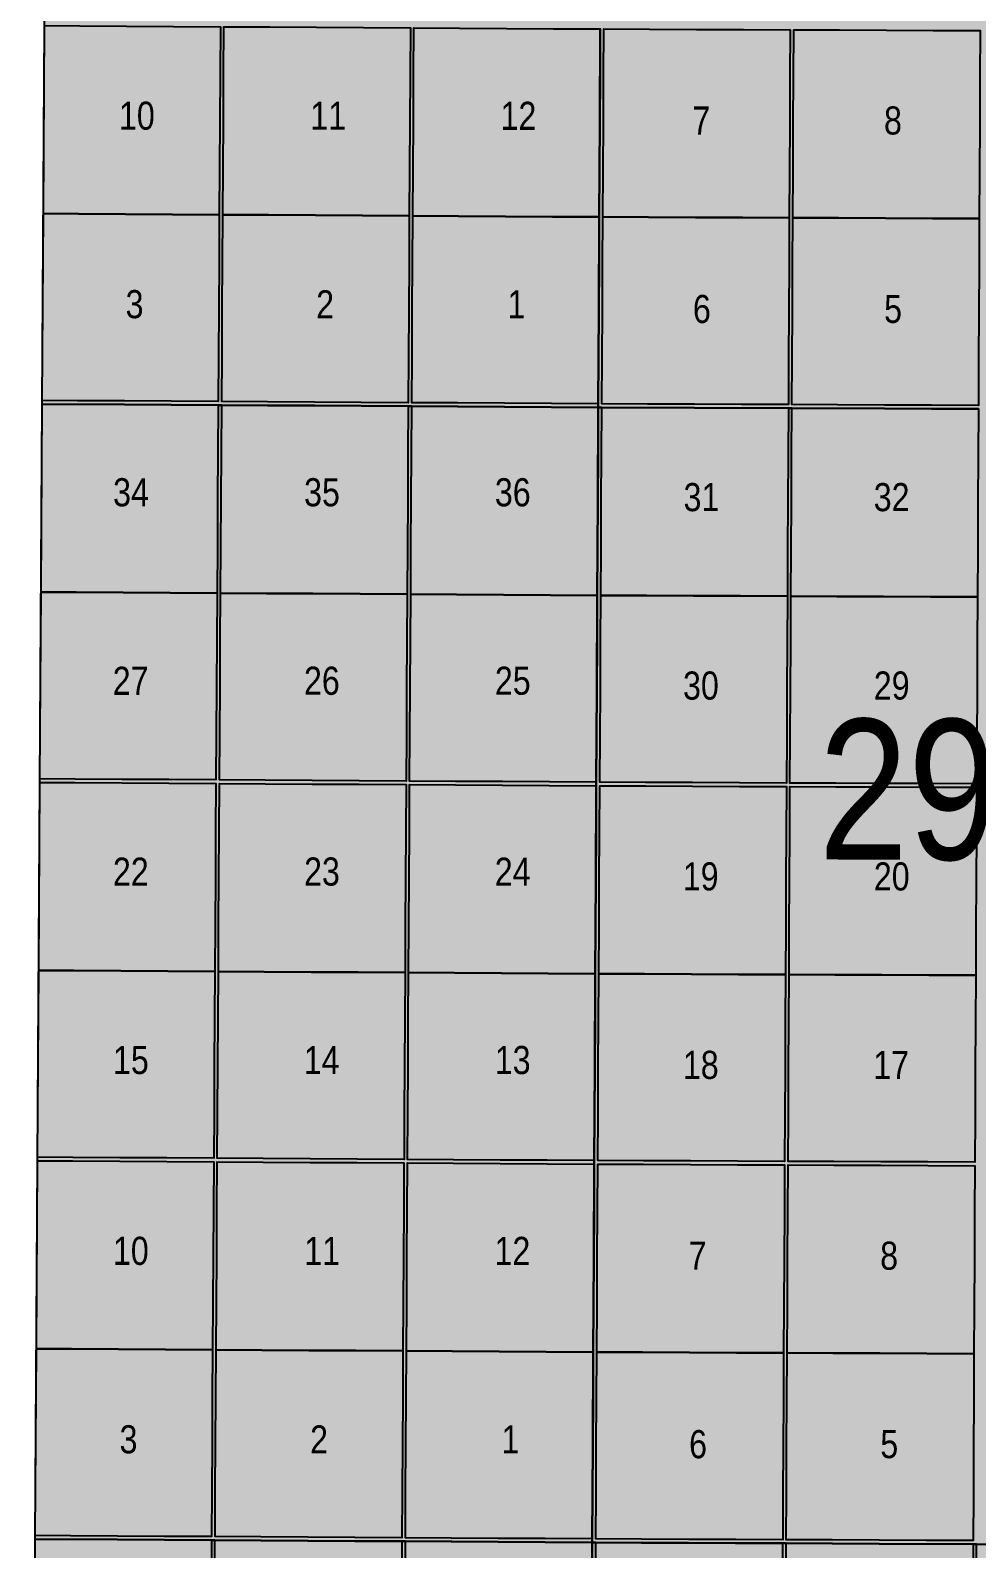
# Model space of a CAD drawing. Extents: x 639460 to 650829, y 5702863 to 5715975.
# Drawn here: x 644716.3 to 644985.8, y 5712213.6 to 5712646.2 of the extents above; entities that cross this region are included whole.
import ezdxf

# ---------------------------------------------------------------- set-up
doc = ezdxf.new("R2010")
doc.units = 0
doc.header["$LTSCALE"] = 5
doc.linetypes.add('DASHED2', pattern=[9.525, 6.35, -3.175])
doc.layers.add('Quarters', color=8, linetype='Continuous')
doc.layers.add('RoadSeg', color=57, linetype='DASHED2')
doc.layers.add('ROUTE-MAP-BACKGROUND-H', color=7, linetype='Continuous', true_color=0xf0ebff)
doc.styles.add('120', font='ARIALN.TTF', dxfattribs={"height": 13})

msp = doc.modelspace()

# ---------------------------------------------------------------- hatches: boundary and pattern name
at = {"layer": 'ROUTE-MAP-BACKGROUND-H'}
h = msp.add_hatch(color=256, dxfattribs=at)
h.dxf.hatch_style = 1
h.paths.add_polyline_path([(644722.08, 5712923.1), (644716.33, 5711989.96), (646823.87, 5711989.96), (646818.02, 5712923.32)])

# ---------------------------------------------------------------- linework, layer by layer
at = {"layer": 'Quarters'}
for points in [[(644878.66, 5712646.59), (644878.52, 5712619.81), (644878.38, 5712593.03), (644878.24, 5712566.24), (644878.09, 5712539.79), (644878.09, 5712538.79), (644878.09, 5712538.79), (644851.36, 5712538.95), (644824.96, 5712539.1), (644823.95, 5712539.11), (644797.22, 5712539.27), (644770.82, 5712539.43), (644769.82, 5712539.44), (644743.09, 5712539.6), (644719.72, 5712539.74), (644721.71, 5712863.01)], [(644986.35, 5712538.34), (644959.62, 5712538.45), (644933.22, 5712538.56), (644932.22, 5712538.56), (644905.49, 5712538.68), (644879.09, 5712538.79), (644878.09, 5712538.79), (644878.09, 5712539.79), (644878.24, 5712566.24), (644878.38, 5712593.03), (644878.52, 5712619.81), (644878.66, 5712646.59)], [(645012.29, 5712214.83), (644985.84, 5712214.94), (644984.84, 5712214.95), (644958.06, 5712215.06), (644931.61, 5712215.17), (644930.6, 5712215.18), (644903.82, 5712215.29), (644877.37, 5712215.4), (644876.37, 5712215.4), (644876.37, 5712216.41), (644876.52, 5712242.85), (644876.66, 5712269.64), (644876.8, 5712296.42), (644876.94, 5712323.2), (644876.95, 5712324.2), (644877.09, 5712350.65), (644877.23, 5712377.43), (644877.37, 5712404.21), (644877.52, 5712430.99), (644877.52, 5712432), (644877.66, 5712458.44), (644877.8, 5712485.23), (644877.95, 5712512.01), (644878.09, 5712538.79), (644879.09, 5712538.79), (644905.49, 5712538.68), (644932.22, 5712538.56), (644933.22, 5712538.56), (644959.62, 5712538.45), (644986.35, 5712538.34)], [(644876.23, 5712188.62), (644876.37, 5712215.4), (644877.37, 5712215.4), (644903.82, 5712215.29), (644930.6, 5712215.18), (644931.61, 5712215.17), (644958.06, 5712215.06), (644984.84, 5712214.95), (644985.84, 5712214.94), (645012.29, 5712214.83), (645039.08, 5712214.71), (645040.08, 5712214.71), (645066.53, 5712214.6), (645093.32, 5712214.48), (645094.32, 5712214.48), (645120.77, 5712214.37), (645147.55, 5712214.25), (645148.55, 5712214.25), (645175, 5712214.14), (645201.78, 5712214.02), (645201.69, 5712187.24)]]:
    msp.add_lwpolyline(points, dxfattribs=at)
for points in [[(644730.05, 5712593.91), (644720.05, 5712593.97), (644720.38, 5712647.54), (644730.38, 5712647.48), (644743.74, 5712647.4), (644757.1, 5712647.32), (644770.46, 5712647.23), (644770.38, 5712633.84), (644770.3, 5712620.45), (644770.22, 5712607.06), (644770.14, 5712593.67), (644756.78, 5712593.75), (644743.42, 5712593.83), (644730.05, 5712593.91)], [(644784.17, 5712593.59), (644771.15, 5712593.66), (644771.23, 5712607.06), (644771.3, 5712620.45), (644771.38, 5712633.84), (644771.46, 5712647.23), (644784.49, 5712647.15), (644797.84, 5712647.07), (644811.2, 5712646.99), (644824.56, 5712646.91), (644824.49, 5712633.52), (644824.41, 5712620.13), (644824.34, 5712606.73), (644824.26, 5712593.34), (644810.9, 5712593.42), (644797.54, 5712593.5), (644784.17, 5712593.59)], [(644838.29, 5712593.26), (644825.26, 5712593.34), (644825.34, 5712606.73), (644825.41, 5712620.12), (644825.49, 5712633.51), (644825.57, 5712646.9), (644838.59, 5712646.83), (644851.95, 5712646.75), (644865.31, 5712646.67), (644878.66, 5712646.59), (644878.59, 5712633.2), (644878.52, 5712619.81), (644878.45, 5712606.42), (644878.38, 5712593.03), (644865.02, 5712593.1), (644851.65, 5712593.18), (644838.29, 5712593.26)], [(644892.41, 5712592.97), (644879.38, 5712593.02), (644879.45, 5712606.41), (644879.53, 5712619.8), (644879.6, 5712633.2), (644879.67, 5712646.59), (644892.69, 5712646.53), (644906.05, 5712646.48), (644919.4, 5712646.42), (644932.76, 5712646.37), (644932.69, 5712632.98), (644932.62, 5712619.58), (644932.56, 5712606.19), (644932.49, 5712592.8), (644919.13, 5712592.86), (644905.77, 5712592.91), (644892.41, 5712592.97)], [(644946.52, 5712592.74), (644933.5, 5712592.8), (644933.56, 5712606.19), (644933.63, 5712619.58), (644933.7, 5712632.97), (644933.76, 5712646.36), (644946.78, 5712646.31), (644960.14, 5712646.25), (644973.49, 5712646.19), (644986.85, 5712646.14), (644986.79, 5712632.75), (644986.72, 5712619.36), (644986.66, 5712605.96), (644986.6, 5712592.57), (644973.24, 5712592.63), (644959.88, 5712592.68), (644946.52, 5712592.74)], [(644729.73, 5712540.68), (644719.72, 5712540.74), (644720.05, 5712593.97), (644730.05, 5712593.91), (644743.42, 5712593.83), (644756.78, 5712593.75), (644770.14, 5712593.67), (644770.06, 5712580.28), (644769.98, 5712566.89), (644769.9, 5712553.5), (644769.83, 5712540.44), (644756.46, 5712540.52), (644743.09, 5712540.6), (644729.73, 5712540.68)], [(644783.86, 5712540.36), (644770.83, 5712540.44), (644770.91, 5712553.49), (644770.99, 5712566.88), (644771.07, 5712580.27), (644771.15, 5712593.66), (644784.17, 5712593.59), (644797.54, 5712593.5), (644810.9, 5712593.42), (644824.26, 5712593.34), (644824.18, 5712579.95), (644824.11, 5712566.56), (644824.03, 5712553.17), (644823.96, 5712540.11), (644810.59, 5712540.2), (644797.23, 5712540.28), (644783.86, 5712540.36)], [(644838, 5712540.03), (644824.96, 5712540.11), (644825.04, 5712553.16), (644825.11, 5712566.56), (644825.19, 5712579.95), (644825.26, 5712593.34), (644838.29, 5712593.26), (644851.65, 5712593.18), (644865.02, 5712593.1), (644878.38, 5712593.03), (644878.31, 5712579.63), (644878.24, 5712566.24), (644878.16, 5712552.85), (644878.09, 5712539.79), (644864.73, 5712539.87), (644851.36, 5712539.95), (644838, 5712540.03)], [(644892.13, 5712539.74), (644879.1, 5712539.79), (644879.17, 5712552.85), (644879.24, 5712566.24), (644879.31, 5712579.63), (644879.38, 5712593.02), (644892.41, 5712592.97), (644905.77, 5712592.91), (644919.13, 5712592.86), (644932.49, 5712592.8), (644932.42, 5712579.41), (644932.36, 5712566.02), (644932.29, 5712552.63), (644932.23, 5712539.57), (644918.86, 5712539.62), (644905.5, 5712539.68), (644892.13, 5712539.74)], [(644946.26, 5712539.51), (644933.23, 5712539.56), (644933.29, 5712552.62), (644933.36, 5712566.01), (644933.43, 5712579.4), (644933.5, 5712592.8), (644946.52, 5712592.74), (644959.88, 5712592.68), (644973.24, 5712592.63), (644986.6, 5712592.57), (644986.54, 5712579.18), (644986.48, 5712565.79), (644986.41, 5712552.4), (644986.35, 5712539.34), (644972.99, 5712539.4), (644959.62, 5712539.45), (644946.26, 5712539.51)], [(644876.37, 5712215.4), (644849.59, 5712215.57), (644823.14, 5712215.73), (644822.14, 5712215.73), (644795.36, 5712215.9), (644768.91, 5712216.06), (644767.91, 5712216.06), (644741.13, 5712216.23), (644717.72, 5712216.37), (644719.72, 5712539.74), (644743.09, 5712539.6), (644769.82, 5712539.44), (644770.82, 5712539.43), (644797.22, 5712539.27), (644823.95, 5712539.11), (644824.96, 5712539.1), (644851.36, 5712538.95), (644878.09, 5712538.79), (644877.95, 5712512.01), (644877.8, 5712485.23), (644877.66, 5712458.44), (644877.52, 5712432), (644877.52, 5712430.99), (644877.37, 5712404.21), (644877.23, 5712377.43), (644877.09, 5712350.65), (644876.95, 5712324.2), (644876.94, 5712323.2), (644876.8, 5712296.42), (644876.66, 5712269.64), (644876.52, 5712242.85), (644876.37, 5712216.41), (644876.37, 5712215.4)], [(644729.39, 5712486.12), (644719.39, 5712486.18), (644719.72, 5712539.74), (644729.72, 5712539.68), (644743.09, 5712539.6), (644756.45, 5712539.52), (644769.82, 5712539.44), (644769.74, 5712526.05), (644769.66, 5712512.66), (644769.58, 5712499.27), (644769.5, 5712485.88), (644756.13, 5712485.96), (644742.76, 5712486.04), (644729.39, 5712486.12)], [(644783.54, 5712485.79), (644770.51, 5712485.87), (644770.59, 5712499.26), (644770.66, 5712512.65), (644770.74, 5712526.04), (644770.82, 5712539.43), (644783.86, 5712539.35), (644797.22, 5712539.27), (644810.59, 5712539.19), (644823.95, 5712539.11), (644823.88, 5712525.72), (644823.8, 5712512.33), (644823.73, 5712498.94), (644823.65, 5712485.55), (644810.28, 5712485.63), (644796.91, 5712485.71), (644783.54, 5712485.79)], [(644837.69, 5712485.46), (644824.66, 5712485.54), (644824.73, 5712498.93), (644824.81, 5712512.32), (644824.88, 5712525.71), (644824.96, 5712539.1), (644837.99, 5712539.03), (644851.36, 5712538.95), (644864.72, 5712538.87), (644878.09, 5712538.79), (644878.02, 5712525.4), (644877.95, 5712512.01), (644877.88, 5712498.62), (644877.8, 5712485.23), (644864.43, 5712485.31), (644851.06, 5712485.38), (644837.69, 5712485.46)], [(644891.84, 5712485.17), (644878.81, 5712485.22), (644878.88, 5712498.61), (644878.95, 5712512), (644879.02, 5712525.39), (644879.09, 5712538.79), (644892.12, 5712538.73), (644905.49, 5712538.68), (644918.86, 5712538.62), (644932.22, 5712538.56), (644932.15, 5712525.17), (644932.09, 5712511.78), (644932.02, 5712498.39), (644931.95, 5712485), (644918.58, 5712485.06), (644905.21, 5712485.11), (644891.84, 5712485.17)], [(644945.99, 5712484.94), (644932.96, 5712485), (644933.02, 5712498.39), (644933.09, 5712511.78), (644933.16, 5712525.17), (644933.22, 5712538.56), (644946.25, 5712538.51), (644959.62, 5712538.45), (644972.98, 5712538.39), (644986.35, 5712538.34), (644986.28, 5712524.95), (644986.22, 5712511.55), (644986.16, 5712498.16), (644986.1, 5712484.77), (644972.73, 5712484.83), (644959.36, 5712484.89), (644945.99, 5712484.94)], [(644729.06, 5712432.89), (644719.06, 5712432.95), (644719.39, 5712486.18), (644729.39, 5712486.12), (644742.76, 5712486.04), (644756.13, 5712485.96), (644769.5, 5712485.88), (644769.42, 5712472.49), (644769.34, 5712459.09), (644769.26, 5712445.7), (644769.19, 5712432.65), (644755.81, 5712432.73), (644742.44, 5712432.81), (644729.06, 5712432.89)], [(644783.23, 5712432.56), (644770.19, 5712432.64), (644770.27, 5712445.7), (644770.35, 5712459.09), (644770.43, 5712472.48), (644770.51, 5712485.87), (644783.54, 5712485.79), (644796.91, 5712485.71), (644810.28, 5712485.63), (644823.65, 5712485.55), (644823.58, 5712472.16), (644823.5, 5712458.77), (644823.43, 5712445.38), (644823.35, 5712432.32), (644809.98, 5712432.4), (644796.6, 5712432.48), (644783.23, 5712432.56)], [(644837.4, 5712432.24), (644824.36, 5712432.31), (644824.43, 5712445.37), (644824.51, 5712458.76), (644824.58, 5712472.15), (644824.66, 5712485.54), (644837.69, 5712485.46), (644851.06, 5712485.38), (644864.43, 5712485.31), (644877.8, 5712485.23), (644877.73, 5712471.83), (644877.66, 5712458.44), (644877.59, 5712445.05), (644877.52, 5712432), (644864.15, 5712432.08), (644850.77, 5712432.16), (644837.4, 5712432.24)], [(644891.56, 5712431.94), (644878.53, 5712431.99), (644878.59, 5712445.05), (644878.67, 5712458.44), (644878.74, 5712471.83), (644878.81, 5712485.22), (644891.84, 5712485.17), (644905.21, 5712485.11), (644918.58, 5712485.06), (644931.95, 5712485), (644931.89, 5712471.61), (644931.82, 5712458.22), (644931.75, 5712444.83), (644931.69, 5712431.77), (644918.31, 5712431.83), (644904.94, 5712431.88), (644891.56, 5712431.94)], [(644945.73, 5712431.71), (644932.69, 5712431.77), (644932.76, 5712444.82), (644932.82, 5712458.21), (644932.89, 5712471.61), (644932.96, 5712485), (644945.99, 5712484.94), (644959.36, 5712484.89), (644972.73, 5712484.83), (644986.1, 5712484.77), (644986.04, 5712471.38), (644985.97, 5712457.99), (644985.91, 5712444.6), (644985.85, 5712431.54), (644972.48, 5712431.6), (644959.1, 5712431.66), (644945.73, 5712431.71)], [(644728.73, 5712378.33), (644718.72, 5712378.39), (644719.05, 5712431.95), (644729.06, 5712431.89), (644742.43, 5712431.81), (644755.81, 5712431.73), (644769.18, 5712431.64), (644769.1, 5712418.25), (644769.02, 5712404.86), (644768.94, 5712391.47), (644768.86, 5712378.08), (644755.49, 5712378.16), (644742.11, 5712378.25), (644728.73, 5712378.33)], [(644782.91, 5712378), (644769.87, 5712378.08), (644769.95, 5712391.47), (644770.03, 5712404.86), (644770.1, 5712418.25), (644770.18, 5712431.64), (644783.22, 5712431.56), (644796.6, 5712431.48), (644809.97, 5712431.4), (644823.35, 5712431.32), (644823.27, 5712417.93), (644823.2, 5712404.54), (644823.12, 5712391.15), (644823.05, 5712377.76), (644809.67, 5712377.84), (644796.29, 5712377.92), (644782.91, 5712378)], [(644837.09, 5712377.67), (644824.05, 5712377.75), (644824.13, 5712391.14), (644824.2, 5712404.53), (644824.28, 5712417.92), (644824.35, 5712431.31), (644837.39, 5712431.23), (644850.77, 5712431.15), (644864.14, 5712431.07), (644877.52, 5712430.99), (644877.44, 5712417.6), (644877.37, 5712404.21), (644877.3, 5712390.82), (644877.23, 5712377.43), (644863.85, 5712377.51), (644850.47, 5712377.59), (644837.09, 5712377.67)], [(644891.28, 5712377.37), (644878.23, 5712377.43), (644878.31, 5712390.82), (644878.38, 5712404.21), (644878.45, 5712417.6), (644878.52, 5712430.99), (644891.56, 5712430.93), (644904.93, 5712430.88), (644918.31, 5712430.82), (644931.68, 5712430.77), (644931.61, 5712417.38), (644931.55, 5712403.99), (644931.48, 5712390.59), (644931.41, 5712377.2), (644918.04, 5712377.26), (644904.66, 5712377.32), (644891.28, 5712377.37)], [(644945.46, 5712377.14), (644932.42, 5712377.2), (644932.48, 5712390.59), (644932.55, 5712403.98), (644932.62, 5712417.37), (644932.69, 5712430.76), (644945.72, 5712430.71), (644959.1, 5712430.65), (644972.47, 5712430.6), (644985.84, 5712430.54), (644985.78, 5712417.15), (644985.72, 5712403.76), (644985.66, 5712390.37), (644985.6, 5712376.98), (644972.22, 5712377.03), (644958.84, 5712377.09), (644945.46, 5712377.14)], [(644728.4, 5712325.1), (644718.39, 5712325.16), (644718.72, 5712378.39), (644728.73, 5712378.33), (644742.11, 5712378.25), (644755.49, 5712378.16), (644768.86, 5712378.08), (644768.78, 5712364.69), (644768.71, 5712351.3), (644768.63, 5712337.91), (644768.55, 5712324.86), (644755.17, 5712324.94), (644741.79, 5712325.02), (644728.4, 5712325.1)], [(644782.6, 5712324.77), (644769.55, 5712324.85), (644769.63, 5712337.91), (644769.71, 5712351.3), (644769.79, 5712364.69), (644769.87, 5712378.08), (644782.91, 5712378), (644796.29, 5712377.92), (644809.67, 5712377.84), (644823.05, 5712377.76), (644822.97, 5712364.36), (644822.9, 5712350.97), (644822.82, 5712337.58), (644822.75, 5712324.53), (644809.37, 5712324.61), (644795.98, 5712324.69), (644782.6, 5712324.77)], [(644836.8, 5712324.44), (644823.75, 5712324.52), (644823.83, 5712337.58), (644823.9, 5712350.97), (644823.98, 5712364.36), (644824.05, 5712377.75), (644837.09, 5712377.67), (644850.47, 5712377.59), (644863.85, 5712377.51), (644877.23, 5712377.43), (644877.16, 5712364.04), (644877.09, 5712350.65), (644877.02, 5712337.26), (644876.95, 5712324.2), (644863.57, 5712324.28), (644850.18, 5712324.36), (644836.8, 5712324.44)], [(644891, 5712324.14), (644877.95, 5712324.2), (644878.02, 5712337.25), (644878.09, 5712350.64), (644878.16, 5712364.04), (644878.23, 5712377.43), (644891.28, 5712377.37), (644904.66, 5712377.32), (644918.04, 5712377.26), (644931.41, 5712377.2), (644931.35, 5712363.81), (644931.28, 5712350.42), (644931.21, 5712337.03), (644931.15, 5712323.98), (644917.76, 5712324.03), (644904.38, 5712324.09), (644891, 5712324.14)], [(644945.2, 5712323.92), (644932.15, 5712323.97), (644932.22, 5712337.03), (644932.28, 5712350.42), (644932.35, 5712363.81), (644932.42, 5712377.2), (644945.46, 5712377.14), (644958.84, 5712377.09), (644972.22, 5712377.03), (644985.6, 5712376.98), (644985.53, 5712363.58), (644985.47, 5712350.19), (644985.41, 5712336.8), (644985.35, 5712323.75), (644971.96, 5712323.8), (644958.58, 5712323.86), (644945.2, 5712323.92)], [(644728.07, 5712270.54), (644718.06, 5712270.6), (644718.39, 5712324.16), (644728.4, 5712324.1), (644741.78, 5712324.02), (644755.16, 5712323.94), (644768.54, 5712323.85), (644768.47, 5712310.46), (644768.39, 5712297.07), (644768.31, 5712283.68), (644768.23, 5712270.29), (644754.84, 5712270.37), (644741.46, 5712270.46), (644728.07, 5712270.54)], [(644782.28, 5712270.21), (644769.23, 5712270.29), (644769.31, 5712283.68), (644769.39, 5712297.07), (644769.47, 5712310.46), (644769.55, 5712323.85), (644782.6, 5712323.77), (644795.98, 5712323.69), (644809.36, 5712323.61), (644822.74, 5712323.52), (644822.67, 5712310.13), (644822.59, 5712296.74), (644822.52, 5712283.35), (644822.44, 5712269.96), (644809.06, 5712270.05), (644795.67, 5712270.13), (644782.28, 5712270.21)], [(644836.5, 5712269.88), (644823.45, 5712269.96), (644823.52, 5712283.35), (644823.6, 5712296.74), (644823.67, 5712310.13), (644823.75, 5712323.52), (644836.79, 5712323.44), (644850.18, 5712323.36), (644863.56, 5712323.28), (644876.94, 5712323.2), (644876.87, 5712309.81), (644876.8, 5712296.42), (644876.73, 5712283.03), (644876.66, 5712269.64), (644863.27, 5712269.72), (644849.89, 5712269.8), (644836.5, 5712269.88)], [(644890.71, 5712269.58), (644877.66, 5712269.63), (644877.73, 5712283.02), (644877.8, 5712296.41), (644877.88, 5712309.8), (644877.95, 5712323.19), (644890.99, 5712323.14), (644904.38, 5712323.08), (644917.76, 5712323.03), (644931.14, 5712322.97), (644931.08, 5712309.58), (644931.01, 5712296.19), (644930.94, 5712282.8), (644930.87, 5712269.41), (644917.49, 5712269.46), (644904.1, 5712269.52), (644890.71, 5712269.58)], [(644944.93, 5712269.35), (644931.88, 5712269.4), (644931.95, 5712282.79), (644932.01, 5712296.19), (644932.08, 5712309.58), (644932.15, 5712322.97), (644945.19, 5712322.91), (644958.58, 5712322.86), (644971.96, 5712322.8), (644985.34, 5712322.74), (644985.28, 5712309.35), (644985.22, 5712295.96), (644985.16, 5712282.57), (644985.09, 5712269.18), (644971.71, 5712269.24), (644958.32, 5712269.29), (644944.93, 5712269.35)], [(644727.75, 5712217.31), (644717.73, 5712217.37), (644718.06, 5712270.6), (644728.07, 5712270.54), (644741.46, 5712270.46), (644754.84, 5712270.37), (644768.23, 5712270.29), (644768.15, 5712256.9), (644768.07, 5712243.51), (644767.99, 5712230.12), (644767.92, 5712217.07), (644754.53, 5712217.15), (644741.14, 5712217.23), (644727.75, 5712217.31)], [(644781.97, 5712216.98), (644768.92, 5712217.06), (644769, 5712230.12), (644769.08, 5712243.51), (644769.15, 5712256.9), (644769.23, 5712270.29), (644782.28, 5712270.21), (644795.67, 5712270.13), (644809.06, 5712270.05), (644822.44, 5712269.96), (644822.37, 5712256.57), (644822.29, 5712243.18), (644822.22, 5712229.79), (644822.14, 5712216.74), (644808.75, 5712216.82), (644795.36, 5712216.9), (644781.97, 5712216.98)], [(644836.2, 5712216.65), (644823.15, 5712216.73), (644823.22, 5712229.79), (644823.3, 5712243.18), (644823.37, 5712256.57), (644823.45, 5712269.96), (644836.5, 5712269.88), (644849.89, 5712269.8), (644863.27, 5712269.72), (644876.66, 5712269.64), (644876.59, 5712256.24), (644876.52, 5712242.85), (644876.44, 5712229.46), (644876.37, 5712216.41), (644862.98, 5712216.49), (644849.59, 5712216.57), (644836.2, 5712216.65)], [(644890.43, 5712216.35), (644877.38, 5712216.4), (644877.45, 5712229.46), (644877.52, 5712242.85), (644877.59, 5712256.24), (644877.66, 5712269.63), (644890.71, 5712269.58), (644904.1, 5712269.52), (644917.49, 5712269.46), (644930.87, 5712269.41), (644930.81, 5712256.02), (644930.74, 5712242.63), (644930.67, 5712229.24), (644930.61, 5712216.18), (644917.22, 5712216.24), (644903.83, 5712216.29), (644890.43, 5712216.35)], [(644944.67, 5712216.12), (644931.61, 5712216.18), (644931.68, 5712229.23), (644931.74, 5712242.62), (644931.81, 5712256.01), (644931.88, 5712269.4), (644944.93, 5712269.35), (644958.32, 5712269.29), (644971.71, 5712269.24), (644985.09, 5712269.18), (644985.03, 5712255.79), (644984.97, 5712242.4), (644984.91, 5712229.01), (644984.84, 5712215.95), (644971.45, 5712216.01), (644958.06, 5712216.06), (644944.67, 5712216.12)], [(644875.19, 5711989.96), (644716.33, 5711989.96), (644717.72, 5712216.37), (644741.13, 5712216.23), (644767.91, 5712216.06), (644768.91, 5712216.06), (644795.36, 5712215.9), (644822.14, 5712215.73), (644823.14, 5712215.73), (644849.59, 5712215.57), (644876.37, 5712215.4), (644876.23, 5712188.62), (644876.08, 5712161.84), (644875.94, 5712135.06), (644875.8, 5712108.61), (644875.8, 5712107.61), (644875.66, 5712080.83), (644875.52, 5712054.05), (644875.38, 5712027.27), (644875.24, 5712000.82), (644875.24, 5711999.82), (644875.19, 5711989.96)], [(644727.41, 5712162.75), (644717.39, 5712162.81), (644717.72, 5712216.37), (644727.74, 5712216.31), (644741.13, 5712216.23), (644754.52, 5712216.15), (644767.91, 5712216.06), (644767.83, 5712202.67), (644767.75, 5712189.28), (644767.67, 5712175.89), (644767.59, 5712162.5), (644754.2, 5712162.59), (644740.8, 5712162.67), (644727.41, 5712162.75)], [(644781.66, 5712162.42), (644768.6, 5712162.5), (644768.68, 5712175.89), (644768.76, 5712189.28), (644768.83, 5712202.67), (644768.91, 5712216.06), (644781.97, 5712215.98), (644795.36, 5712215.9), (644808.75, 5712215.81), (644822.14, 5712215.73), (644822.06, 5712202.34), (644821.99, 5712188.95), (644821.91, 5712175.56), (644821.84, 5712162.17), (644808.44, 5712162.25), (644795.05, 5712162.34), (644781.66, 5712162.42)], [(644835.9, 5712162.09), (644822.84, 5712162.17), (644822.92, 5712175.56), (644822.99, 5712188.95), (644823.07, 5712202.34), (644823.14, 5712215.73), (644836.2, 5712215.65), (644849.59, 5712215.57), (644862.98, 5712215.48), (644876.37, 5712215.4), (644876.3, 5712202.01), (644876.23, 5712188.62), (644876.16, 5712175.23), (644876.08, 5712161.84), (644862.69, 5712161.92), (644849.3, 5712162.01), (644835.9, 5712162.09)], [(644890.15, 5712161.78), (644877.09, 5712161.84), (644877.16, 5712175.23), (644877.23, 5712188.62), (644877.3, 5712202.01), (644877.37, 5712215.4), (644890.43, 5712215.34), (644903.82, 5712215.29), (644917.21, 5712215.23), (644930.6, 5712215.18), (644930.54, 5712201.79), (644930.47, 5712188.39), (644930.4, 5712175), (644930.33, 5712161.61), (644916.94, 5712161.67), (644903.54, 5712161.73), (644890.15, 5712161.78)], [(644944.4, 5712161.55), (644931.34, 5712161.61), (644931.41, 5712175), (644931.47, 5712188.39), (644931.54, 5712201.78), (644931.61, 5712215.17), (644944.66, 5712215.12), (644958.06, 5712215.06), (644971.45, 5712215), (644984.84, 5712214.95), (644984.78, 5712201.55), (644984.71, 5712188.16), (644984.65, 5712174.77), (644984.59, 5712161.38), (644971.19, 5712161.44), (644957.8, 5712161.5), (644944.4, 5712161.55)], [(644998.65, 5712161.32), (644985.59, 5712161.38), (644985.66, 5712174.77), (644985.72, 5712188.16), (644985.78, 5712201.55), (644985.84, 5712214.94), (644998.9, 5712214.89), (645012.29, 5712214.83), (645025.69, 5712214.77), (645039.08, 5712214.71), (645039.02, 5712201.32), (645038.96, 5712187.93), (645038.9, 5712174.54), (645038.84, 5712161.15), (645025.45, 5712161.21), (645012.05, 5712161.27), (644998.65, 5712161.32)]]:
    msp.add_lwpolyline(points, close=True, dxfattribs=at)

# ---------------------------------------------------------------- texts
at = {"layer": 'RoadSeg', "style": '120'}
for s, height, p in [('10', 8.004, (644741.56, 5712617.88)), ('11', 8.004, (644796.06, 5712617.86)), ('12', 8.004, (644850.24, 5712617.84)), ('7', 8, (644904.89, 5712616.5)), ('8', 8, (644959.46, 5712616.52)), ('3', 8, (644743.45, 5712564.19)), ('2', 8, (644797.72, 5712564.15)), ('1', 8, (644852.22, 5712564.17)), ('6', 8, (644905.04, 5712562.82)), ('5', 8, (644959.5, 5712562.84)), ('34', 8.004, (644739.89, 5712510.6)), ('35', 8.004, (644794.29, 5712510.6)), ('36', 8.004, (644848.63, 5712510.59)), ('31', 8.004, (644902.37, 5712509.22)), ('32', 8.004, (644956.54, 5712509.22)), ('27', 8.004, (644739.77, 5712456.88)), ('26', 8.004, (644794.25, 5712456.9)), ('25', 8.004, (644848.63, 5712456.91)), ('30', 8.004, (644902.22, 5712455.53)), ('29', 8.004, (644956.56, 5712455.54)), ('22', 8.004, (644739.84, 5712402.51)), ('23', 8.004, (644794.28, 5712402.55)), ('24', 8.004, (644848.6, 5712402.51)), ('19', 8.004, (644902.15, 5712401.17)), ('20', 8.004, (644956.57, 5712401.16)), ('15', 8.004, (644739.86, 5712348.87)), ('14', 8.004, (644794.19, 5712348.84)), ('13', 8.004, (644848.6, 5712348.85)), ('18', 8.004, (644902.18, 5712347.47)), ('17', 8.004, (644956.41, 5712347.45)), ('10', 8.004, (644739.84, 5712294.49)), ('11', 8.004, (644794.34, 5712294.47)), ('12', 8.004, (644848.52, 5712294.46)), ('7', 8, (644903.81, 5712293.09)), ('8', 8, (644958.37, 5712293.11)), ('3', 8, (644741.73, 5712240.8)), ('2', 8, (644796, 5712240.76)), ('1', 8, (644850.5, 5712240.78)), ('6', 8, (644903.95, 5712239.41)), ('5', 8, (644958.42, 5712239.43))]:
    msp.add_text(s, height=height, dxfattribs=at).set_placement(p)
msp.add_text('29-9-5', height=39.983, rotation=359.9576, dxfattribs=at).set_placement((644940.84, 5712409.98))

doc.saveas('drawing.dxf')
